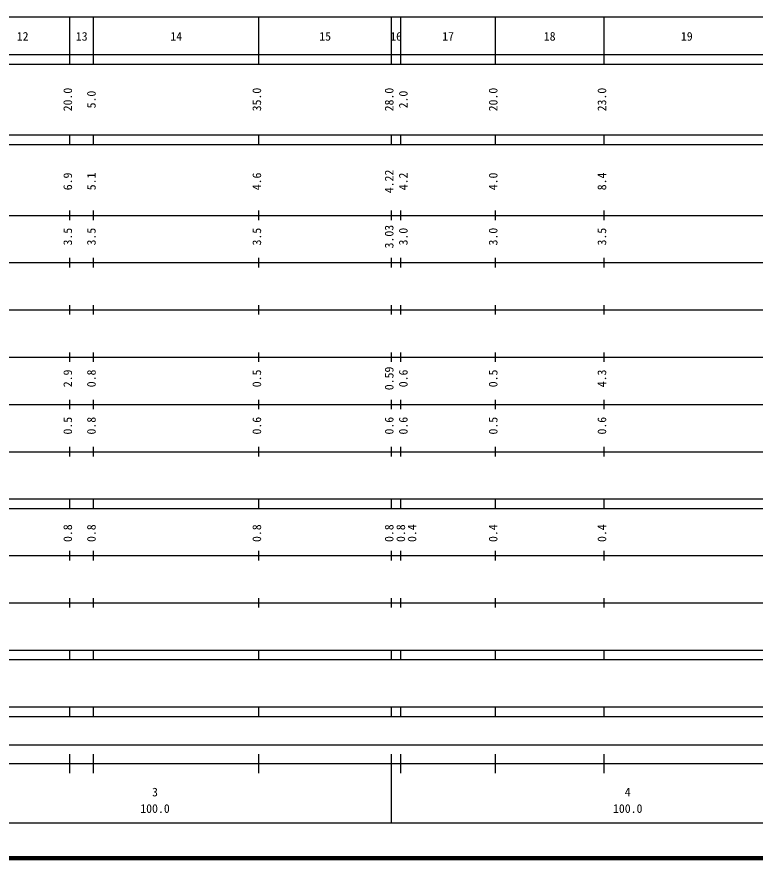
# Model space of a CAD drawing. Units: millimetres on the paper, enlarged 1000 times. Extents: x 40000 to 680000, y 20000 to 380000.
# Drawn here: x 288771 to 444968, y 20000 to 198000 of the extents above; entities that cross this region are included whole.
import ezdxf
from ezdxf.enums import TextEntityAlignment as Align

# ---------------------------------------------------------------- set-up
doc = ezdxf.new("R2010")
doc.units = ezdxf.units.MM
doc.header["$LTSCALE"] = 1000
doc.layers.add('M-TTL', color=2, linetype='Continuous', lineweight=140)
doc.layers.add('M-TTL-BAND', color=7, linetype='Continuous', lineweight=25)
doc.styles.add('ＭＳ ゴシック', font='')
doc.styles.get('ＭＳ ゴシック').set_extended_font_data('MS Gothic')

msp = doc.modelspace()

# ---------------------------------------------------------------- linework, layer by layer
at = {"layer": 'M-TTL'}
msp.add_line((40000, 20000), (680000, 20000), dxfattribs=at)
msp.add_line((40000, 20000), (680000, 20000), dxfattribs=at)
at = {"layer": 'M-TTL-BAND'}
for p, q in [((68000, 198000), (579000, 198000)), ((68000, 198000), (579000, 198000)), ((300000, 188000), (300000, 198000)), ((300000, 188000), (300000, 198000)), ((305000, 188000), (305000, 198000)), ((305000, 188000), (305000, 198000)), ((340000, 188000), (340000, 198000)), ((340000, 188000), (340000, 198000)), ((368000, 188000), (368000, 198000)), ((368000, 188000), (368000, 198000)), ((370000, 188000), (370000, 198000)), ((370000, 188000), (370000, 198000)), ((390000, 188000), (390000, 198000)), ((390000, 188000), (390000, 198000)), ((413000, 188000), (413000, 198000)), ((413000, 188000), (413000, 198000)), ((40000, 190000), (579000, 190000)), ((40000, 190000), (579000, 190000)), ((40000, 188000), (579000, 188000)), ((40000, 188000), (579000, 188000)), ((40000, 173000), (579000, 173000)), ((40000, 173000), (579000, 173000)), ((300000, 171000), (300000, 173000)), ((300000, 171000), (300000, 173000)), ((305000, 171000), (305000, 173000)), ((305000, 171000), (305000, 173000)), ((340000, 171000), (340000, 173000)), ((340000, 171000), (340000, 173000)), ((368000, 171000), (368000, 173000)), ((368000, 171000), (368000, 173000)), ((370000, 171000), (370000, 173000)), ((370000, 171000), (370000, 173000)), ((390000, 171000), (390000, 173000)), ((390000, 171000), (390000, 173000)), ((413000, 171000), (413000, 173000)), ((413000, 171000), (413000, 173000)), ((40000, 171000), (579000, 171000)), ((40000, 171000), (579000, 171000)), ((300000, 155000), (300000, 157000)), ((300000, 155000), (300000, 157000)), ((305000, 155000), (305000, 157000)), ((305000, 155000), (305000, 157000)), ((340000, 155000), (340000, 157000)), ((340000, 155000), (340000, 157000)), ((368000, 155000), (368000, 157000)), ((368000, 155000), (368000, 157000)), ((370000, 155000), (370000, 157000)), ((370000, 155000), (370000, 157000)), ((390000, 155000), (390000, 157000)), ((390000, 155000), (390000, 157000)), ((413000, 155000), (413000, 157000)), ((413000, 155000), (413000, 157000)), ((40000, 156000), (579000, 156000)), ((40000, 156000), (579000, 156000)), ((46000, 146000), (579000, 146000)), ((46000, 146000), (579000, 146000)), ((300000, 145000), (300000, 147000)), ((300000, 145000), (300000, 147000)), ((305000, 145000), (305000, 147000)), ((305000, 145000), (305000, 147000)), ((340000, 145000), (340000, 147000)), ((340000, 145000), (340000, 147000)), ((368000, 145000), (368000, 147000)), ((368000, 145000), (368000, 147000)), ((370000, 145000), (370000, 147000)), ((370000, 145000), (370000, 147000)), ((390000, 145000), (390000, 147000)), ((390000, 145000), (390000, 147000)), ((413000, 145000), (413000, 147000)), ((413000, 145000), (413000, 147000)), ((52000, 136000), (579000, 136000)), ((52000, 136000), (579000, 136000)), ((300000, 135000), (300000, 137000)), ((300000, 135000), (300000, 137000)), ((305000, 135000), (305000, 137000)), ((305000, 135000), (305000, 137000)), ((340000, 135000), (340000, 137000)), ((340000, 135000), (340000, 137000)), ((368000, 135000), (368000, 137000)), ((368000, 135000), (368000, 137000)), ((370000, 135000), (370000, 137000)), ((370000, 135000), (370000, 137000)), ((390000, 135000), (390000, 137000)), ((390000, 135000), (390000, 137000)), ((413000, 135000), (413000, 137000)), ((413000, 135000), (413000, 137000)), ((300000, 125000), (300000, 127000)), ((300000, 125000), (300000, 127000)), ((305000, 125000), (305000, 127000)), ((305000, 125000), (305000, 127000)), ((340000, 125000), (340000, 127000)), ((340000, 125000), (340000, 127000)), ((368000, 125000), (368000, 127000)), ((368000, 125000), (368000, 127000)), ((370000, 125000), (370000, 127000)), ((370000, 125000), (370000, 127000)), ((390000, 125000), (390000, 127000)), ((390000, 125000), (390000, 127000)), ((413000, 125000), (413000, 127000)), ((413000, 125000), (413000, 127000)), ((46000, 126000), (579000, 126000)), ((46000, 126000), (579000, 126000)), ((52000, 116000), (579000, 116000)), ((52000, 116000), (579000, 116000)), ((300000, 115000), (300000, 117000)), ((300000, 115000), (300000, 117000)), ((305000, 115000), (305000, 117000)), ((305000, 115000), (305000, 117000)), ((340000, 115000), (340000, 117000)), ((340000, 115000), (340000, 117000)), ((368000, 115000), (368000, 117000)), ((368000, 115000), (368000, 117000)), ((370000, 115000), (370000, 117000)), ((370000, 115000), (370000, 117000)), ((390000, 115000), (390000, 117000)), ((390000, 115000), (390000, 117000)), ((413000, 115000), (413000, 117000)), ((413000, 115000), (413000, 117000)), ((300000, 105000), (300000, 107000)), ((300000, 105000), (300000, 107000)), ((305000, 105000), (305000, 107000)), ((305000, 105000), (305000, 107000)), ((340000, 105000), (340000, 107000)), ((340000, 105000), (340000, 107000)), ((368000, 105000), (368000, 107000)), ((368000, 105000), (368000, 107000)), ((370000, 105000), (370000, 107000)), ((370000, 105000), (370000, 107000)), ((390000, 105000), (390000, 107000)), ((390000, 105000), (390000, 107000)), ((413000, 105000), (413000, 107000)), ((413000, 105000), (413000, 107000)), ((46000, 106000), (579000, 106000)), ((46000, 106000), (579000, 106000)), ((40000, 96000), (579000, 96000)), ((40000, 96000), (579000, 96000)), ((300000, 94000), (300000, 96000)), ((300000, 94000), (300000, 96000)), ((305000, 94000), (305000, 96000)), ((305000, 94000), (305000, 96000)), ((340000, 94000), (340000, 96000)), ((340000, 94000), (340000, 96000)), ((368000, 94000), (368000, 96000)), ((368000, 94000), (368000, 96000)), ((370000, 94000), (370000, 96000)), ((370000, 94000), (370000, 96000)), ((390000, 94000), (390000, 96000)), ((390000, 94000), (390000, 96000)), ((413000, 94000), (413000, 96000)), ((413000, 94000), (413000, 96000)), ((40000, 94000), (579000, 94000)), ((40000, 94000), (579000, 94000)), ((49000, 84000), (579000, 84000)), ((49000, 84000), (579000, 84000)), ((300000, 83000), (300000, 85000)), ((300000, 83000), (300000, 85000)), ((305000, 83000), (305000, 85000)), ((305000, 83000), (305000, 85000)), ((340000, 83000), (340000, 85000)), ((340000, 83000), (340000, 85000)), ((368000, 83000), (368000, 85000)), ((368000, 83000), (368000, 85000)), ((370000, 83000), (370000, 85000)), ((370000, 83000), (370000, 85000)), ((390000, 83000), (390000, 85000)), ((390000, 83000), (390000, 85000)), ((413000, 83000), (413000, 85000)), ((413000, 83000), (413000, 85000)), ((300000, 73000), (300000, 75000)), ((300000, 73000), (300000, 75000)), ((305000, 73000), (305000, 75000)), ((305000, 73000), (305000, 75000)), ((340000, 73000), (340000, 75000)), ((340000, 73000), (340000, 75000)), ((368000, 73000), (368000, 75000)), ((368000, 73000), (368000, 75000)), ((370000, 73000), (370000, 75000)), ((370000, 73000), (370000, 75000)), ((390000, 73000), (390000, 75000)), ((390000, 73000), (390000, 75000)), ((413000, 73000), (413000, 75000)), ((413000, 73000), (413000, 75000)), ((40000, 74000), (579000, 74000)), ((40000, 74000), (579000, 74000)), ((40000, 64000), (579000, 64000)), ((40000, 64000), (579000, 64000)), ((300000, 62000), (300000, 64000)), ((300000, 62000), (300000, 64000)), ((305000, 62000), (305000, 64000)), ((305000, 62000), (305000, 64000)), ((340000, 62000), (340000, 64000)), ((340000, 62000), (340000, 64000)), ((368000, 62000), (368000, 64000)), ((368000, 62000), (368000, 64000)), ((370000, 62000), (370000, 64000)), ((370000, 62000), (370000, 64000)), ((390000, 62000), (390000, 64000)), ((390000, 62000), (390000, 64000)), ((413000, 62000), (413000, 64000)), ((413000, 62000), (413000, 64000)), ((40000, 62000), (579000, 62000)), ((40000, 62000), (579000, 62000)), ((40000, 52000), (579000, 52000)), ((40000, 52000), (579000, 52000)), ((300000, 50000), (300000, 52000)), ((300000, 50000), (300000, 52000)), ((305000, 50000), (305000, 52000)), ((305000, 50000), (305000, 52000)), ((340000, 50000), (340000, 52000)), ((340000, 50000), (340000, 52000)), ((368000, 50000), (368000, 52000)), ((368000, 50000), (368000, 52000)), ((370000, 50000), (370000, 52000)), ((370000, 50000), (370000, 52000)), ((390000, 50000), (390000, 52000)), ((390000, 50000), (390000, 52000)), ((413000, 50000), (413000, 52000)), ((413000, 50000), (413000, 52000)), ((40000, 50000), (579000, 50000)), ((40000, 50000), (579000, 50000)), ((71000, 44000), (543500, 44000)), ((71000, 44000), (543500, 44000)), ((300000, 38000), (300000, 42000)), ((300000, 38000), (300000, 42000)), ((305000, 38000), (305000, 42000)), ((305000, 38000), (305000, 42000)), ((340000, 38000), (340000, 42000)), ((340000, 38000), (340000, 42000)), ((368000, 27500), (368000, 42000)), ((368000, 27500), (368000, 42000)), ((370000, 38000), (370000, 42000)), ((370000, 38000), (370000, 42000)), ((390000, 38000), (390000, 42000)), ((390000, 38000), (390000, 42000)), ((413000, 38000), (413000, 42000)), ((413000, 38000), (413000, 42000)), ((40000, 40000), (579000, 40000)), ((40000, 40000), (579000, 40000)), ((68000, 27500), (579000, 27500)), ((68000, 27500), (579000, 27500))]:
    msp.add_line(p, q, dxfattribs=at)

# ---------------------------------------------------------------- texts
at = {"layer": 'M-TTL-BAND', "style": 'ＭＳ ゴシック'}
for s, p in [('12', (290000, 192405)), ('12', (290000, 192405)), ('13', (302500, 192405)), ('13', (302500, 192405)), ('14', (322500, 192405)), ('14', (322500, 192405)), ('15', (354000, 192405)), ('15', (354000, 192405)), ('16', (369000, 192405)), ('16', (369000, 192405)), ('17', (380000, 192405)), ('17', (380000, 192405)), ('18', (401500, 192405)), ('18', (401500, 192405)), ('19', (430500, 192405)), ('19', (430500, 192405)), ('3', (318000, 32523)), ('3', (318000, 32523)), ('4', (418000, 32523)), ('4', (418000, 32523)), ('100.0', (318000, 29033)), ('100.0', (318000, 29033)), ('100.0', (418000, 29033)), ('100.0', (418000, 29033))]:
    msp.add_text(s, height=1833, dxfattribs=at).set_placement(p, align=Align.BOTTOM_CENTER)
for s, p in [('20.0', (301000, 180500)), ('20.0', (301000, 180500)), ('5.0', (306000, 180500)), ('5.0', (306000, 180500)), ('35.0', (341000, 180500)), ('35.0', (341000, 180500)), ('28.0', (369000, 180500)), ('28.0', (369000, 180500)), ('2.0', (371987, 180500)), ('2.0', (371987, 180500)), ('20.0', (391000, 180500)), ('20.0', (391000, 180500)), ('23.0', (414000, 180500)), ('23.0', (414000, 180500)), ('4.22', (369000, 163174)), ('4.22', (369000, 163174)), ('6.9', (301000, 163174)), ('6.9', (301000, 163174)), ('5.1', (306000, 163174)), ('5.1', (306000, 163174)), ('4.6', (341000, 163174)), ('4.6', (341000, 163174)), ('4.2', (371987, 163174)), ('4.2', (371987, 163174)), ('4.0', (391000, 163174)), ('4.0', (391000, 163174)), ('8.4', (414000, 163174)), ('8.4', (414000, 163174)), ('3.5', (301000, 151500)), ('3.5', (301000, 151500)), ('3.5', (306000, 151500)), ('3.5', (306000, 151500)), ('3.5', (341000, 151500)), ('3.5', (341000, 151500)), ('3.03', (369000, 151500)), ('3.03', (369000, 151500)), ('3.0', (371987, 151500)), ('3.0', (371987, 151500)), ('3.0', (391000, 151500)), ('3.0', (391000, 151500)), ('3.5', (414000, 151500)), ('3.5', (414000, 151500)), ('2.9', (301000, 121500)), ('2.9', (301000, 121500)), ('0.8', (306000, 121500)), ('0.8', (306000, 121500)), ('0.5', (341000, 121500)), ('0.5', (341000, 121500)), ('0.59', (369000, 121500)), ('0.59', (369000, 121500)), ('0.6', (371987, 121500)), ('0.6', (371987, 121500)), ('0.5', (391000, 121500)), ('0.5', (391000, 121500)), ('4.3', (414000, 121500)), ('4.3', (414000, 121500)), ('0.5', (301000, 111500)), ('0.5', (301000, 111500)), ('0.8', (306000, 111500)), ('0.8', (306000, 111500)), ('0.6', (341000, 111500)), ('0.6', (341000, 111500)), ('0.6', (369000, 111500)), ('0.6', (369000, 111500)), ('0.6', (371987, 111500)), ('0.6', (371987, 111500)), ('0.5', (391000, 111500)), ('0.5', (391000, 111500)), ('0.6', (414000, 111500)), ('0.6', (414000, 111500)), ('0.8', (301000, 88764)), ('0.8', (301000, 88764)), ('0.8', (306000, 88764)), ('0.8', (306000, 88764)), ('0.8', (341000, 88764)), ('0.8', (341000, 88764)), ('0.8', (369000, 88764)), ('0.8', (369000, 88764)), ('0.8', (371454, 88764)), ('0.8', (371454, 88764)), ('0.4', (373824, 88764)), ('0.4', (373824, 88764)), ('0.4', (391000, 88764)), ('0.4', (391000, 88764)), ('0.4', (414000, 88764)), ('0.4', (414000, 88764))]:
    msp.add_text(s, height=1833, rotation=90, dxfattribs=at).set_placement(p, align=Align.BOTTOM_CENTER)

doc.saveas('drawing.dxf')
